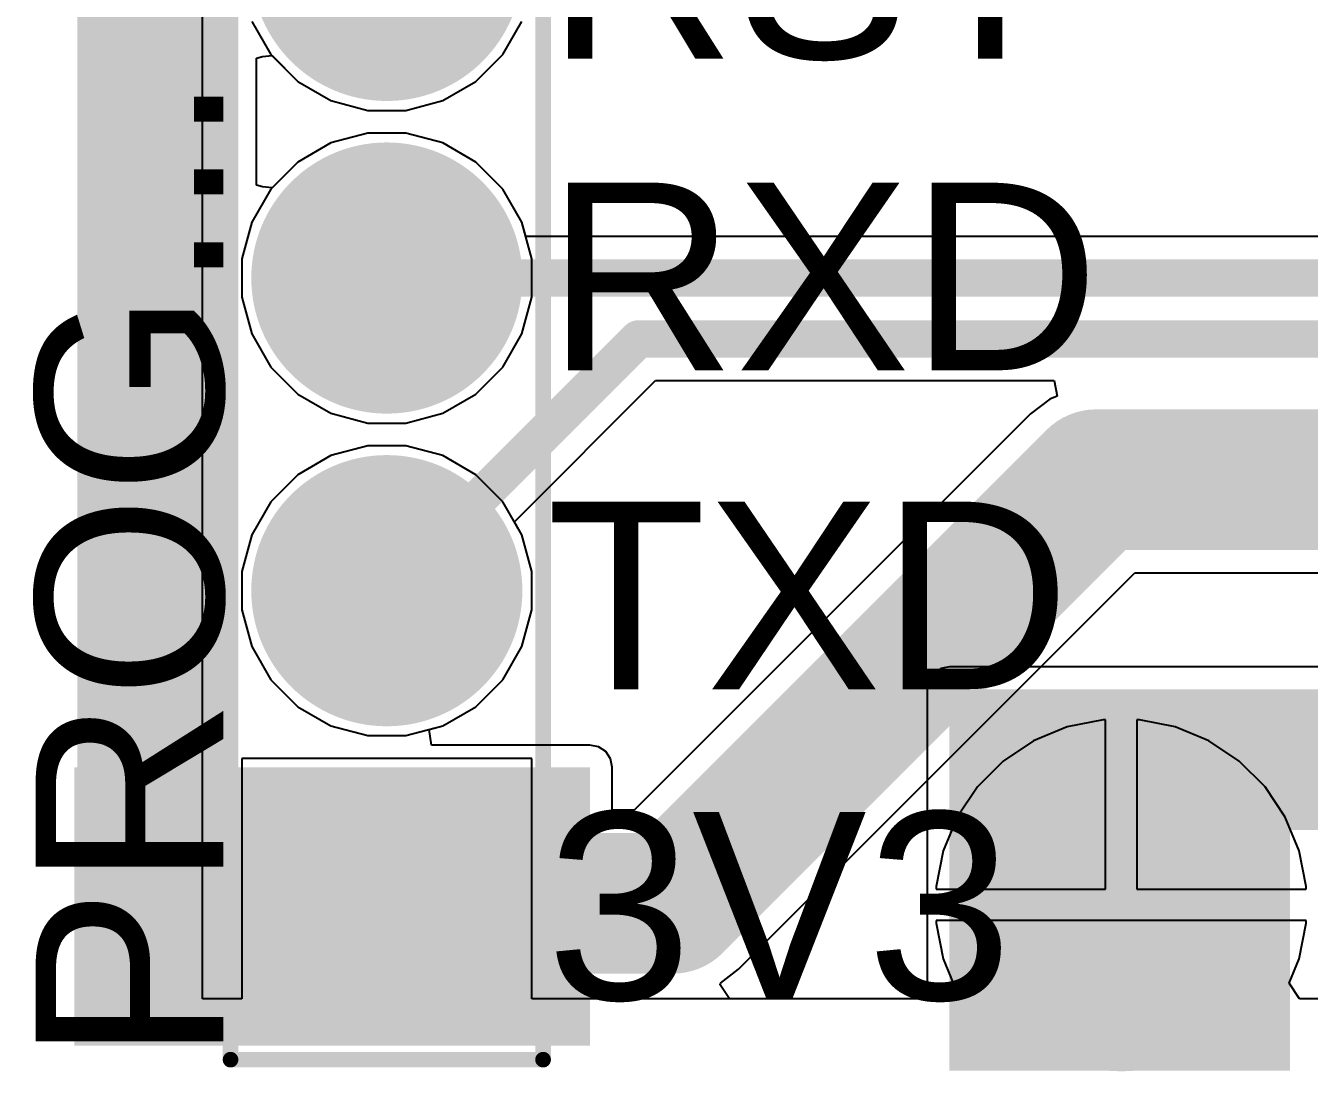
# Model space of a CAD drawing. Header units: millimetres. Extents: x -0.2 to 56.7, y -0.4 to 21.4.
# Drawn here: x -0.22 to 10.22, y -0.41 to 8.08 of the extents above; entities that cross this region are included whole.
import ezdxf

# ---------------------------------------------------------------- set-up
doc = ezdxf.new("R2010")
doc.units = ezdxf.units.MM
for name, color, linetype in [('BottomLayer', 5, 'Continuous'), ('BottomSolder', 6, 'Continuous'), ('MultiLayer', 9, 'Continuous'), ('PadHoleLayer', 156, 'Continuous'), ('TopLayer', 1, 'Continuous'), ('TopOverlay', 2, 'Continuous'), ('TopSolder', 216, 'Continuous')]:
    doc.layers.add(name, color=color, linetype=linetype)
doc.styles.add('Arial', font='', dxfattribs={"height": 0.2})
doc.styles.get('Arial').set_extended_font_data('Arial')

# ---------------------------------------------------------------- blocks, each defined once
blk = doc.blocks.new('HDR1X5_1')
at = {"layer": 'BottomLayer'}
blk.add_hatch(color=5, dxfattribs=at).paths.add_polyline_path([(-6.080000539999999, 1.00000054), (-4.07999946, 1.00000054), (-4.07999946, -1.00000054), (-6.080000539999999, -1.00000054)])
h = blk.add_hatch(color=5, dxfattribs=at)
edge = h.paths.add_edge_path()
edge.add_arc((-2.54, 0), 1.00000054, 0, 360)
h = blk.add_hatch(color=5, dxfattribs=at)
edge = h.paths.add_edge_path()
edge.add_arc((0, 0), 1.00000054, 0, 360)
h = blk.add_hatch(color=5, dxfattribs=at)
edge = h.paths.add_edge_path()
edge.add_arc((2.54, 0), 1.00000054, 0, 360)
at = {"layer": 'BottomSolder'}
blk.add_hatch(color=6, dxfattribs=at).paths.add_polyline_path([(-6.18160054, 1.10160054), (-3.978399459999999, 1.10160054), (-3.978399459999999, -1.10160054), (-6.18160054, -1.10160054)])
h = blk.add_hatch(color=6, dxfattribs=at)
edge = h.paths.add_edge_path()
edge.add_arc((-2.54, 0), 1.10160054, 0, 360)
h = blk.add_hatch(color=6, dxfattribs=at)
edge = h.paths.add_edge_path()
edge.add_arc((0, 0), 1.10160054, 0, 360)
h = blk.add_hatch(color=6, dxfattribs=at)
edge = h.paths.add_edge_path()
edge.add_arc((2.54, 0), 1.10160054, 0, 360)
at = {"layer": 'MultiLayer'}
blk.add_hatch(color=9, dxfattribs=at).paths.add_polyline_path([(-6.080000539999999, 1.00000054), (-4.07999946, 1.00000054), (-4.07999946, -1.00000054), (-6.080000539999999, -1.00000054)])
h = blk.add_hatch(color=9, dxfattribs=at)
edge = h.paths.add_edge_path()
edge.add_arc((-2.54, 0), 1.00000054, 0, 360)
h = blk.add_hatch(color=9, dxfattribs=at)
edge = h.paths.add_edge_path()
edge.add_arc((0, 0), 1.00000054, 0, 360)
h = blk.add_hatch(color=9, dxfattribs=at)
edge = h.paths.add_edge_path()
edge.add_arc((2.54, 0), 1.00000054, 0, 360)
at = {"layer": 'PadHoleLayer'}
h = blk.add_hatch(color=156, dxfattribs=at)
edge = h.paths.add_edge_path()
edge.add_arc((-5.08, 0), 0.50999898, 0, 360)
h = blk.add_hatch(color=156, dxfattribs=at)
edge = h.paths.add_edge_path()
edge.add_arc((-2.54, 0), 0.50999898, 0, 360)
h = blk.add_hatch(color=156, dxfattribs=at)
edge = h.paths.add_edge_path()
edge.add_arc((0, 0), 0.50999898, 0, 360)
h = blk.add_hatch(color=156, dxfattribs=at)
edge = h.paths.add_edge_path()
edge.add_arc((2.54, 0), 0.50999898, 0, 360)
at = {"layer": 'TopLayer'}
blk.add_hatch(color=1, dxfattribs=at).paths.add_polyline_path([(-6.080000539999999, 1.00000054), (-4.07999946, 1.00000054), (-4.07999946, -1.00000054), (-6.080000539999999, -1.00000054)])
h = blk.add_hatch(color=1, dxfattribs=at)
edge = h.paths.add_edge_path()
edge.add_arc((-2.54, 0), 1.00000054, 0, 360)
h = blk.add_hatch(color=1, dxfattribs=at)
edge = h.paths.add_edge_path()
edge.add_arc((0, 0), 1.00000054, 0, 360)
h = blk.add_hatch(color=1, dxfattribs=at)
edge = h.paths.add_edge_path()
edge.add_arc((2.54, 0), 1.00000054, 0, 360)
at = {"layer": 'TopSolder'}
blk.add_hatch(color=216, dxfattribs=at).paths.add_polyline_path([(-6.18160054, 1.10160054), (-3.978399459999999, 1.10160054), (-3.978399459999999, -1.10160054), (-6.18160054, -1.10160054)])
h = blk.add_hatch(color=216, dxfattribs=at)
edge = h.paths.add_edge_path()
edge.add_arc((-2.54, 0), 1.10160054, 0, 360)
h = blk.add_hatch(color=216, dxfattribs=at)
edge = h.paths.add_edge_path()
edge.add_arc((0, 0), 1.10160054, 0, 360)
h = blk.add_hatch(color=216, dxfattribs=at)
edge = h.paths.add_edge_path()
edge.add_arc((2.54, 0), 1.10160054, 0, 360)
at = {"layer": 'TopOverlay', "const_width": 0.127}
for points in [[(-6.35, 1.27), (-6.35, -1.27)], [(-6.35, 1.27), (6.35, 1.27)], [(-6.35, -1.27), (6.35, -1.27)]]:
    blk.add_lwpolyline(points, dxfattribs=at)
at = {"layer": 'TopOverlay', "const_width": 0.0635}
for points in [[(-6.381749999999999, 1.27, 1), (-6.31825, 1.27, 1)], [(-6.381749999999999, 1.27, 1), (-6.31825, 1.27, 1)], [(-6.381749999999999, -1.27, 1), (-6.31825, -1.27, 1)], [(-6.381749999999999, -1.27, 1), (-6.31825, -1.27, 1)]]:
    blk.add_lwpolyline(points, format="xyb", close=True, dxfattribs=at)

msp = doc.modelspace()

# ---------------------------------------------------------------- hatches: boundary and pattern name
at = {"layer": 'BottomLayer'}
h = msp.add_hatch(color=5, dxfattribs=at)
edge = h.paths.add_edge_path()
edge.add_arc((8.6868, 0.9397999999999999), 1.25000004, 0, 360)
msp.add_hatch(color=5, dxfattribs=at).paths.add_polyline_path([(4.368799999999999, -0.2032), (4.368799999999999, 2.0574), (0.1778, 2.0574), (0.1778, -0.2032)])
at = {"layer": 'BottomSolder'}
h = msp.add_hatch(color=6, dxfattribs=at)
edge = h.paths.add_edge_path()
edge.add_arc((8.6868, 0.9397999999999999), 1.35160004, 0, 360)
at = {"layer": 'MultiLayer'}
h = msp.add_hatch(color=9, dxfattribs=at)
edge = h.paths.add_edge_path()
edge.add_arc((8.6868, 0.9397999999999999), 1.25000004, 0, 360)
at = {"layer": 'PadHoleLayer'}
h = msp.add_hatch(color=156, dxfattribs=at)
edge = h.paths.add_edge_path()
edge.add_arc((8.6868, 0.9397999999999999), 1.00000054, 0, 360)
at = {"layer": 'TopLayer'}
for points in [[(7.289799999999999, 1.5494), (26.8986, 1.5494), (26.8986, 2.6924), (7.289799999999999, 2.6924)], [(10.0584, -0.4064), (10.0584, 2.5146), (7.289799999999999, 2.5146), (7.289799999999999, -0.4064)]]:
    msp.add_hatch(color=1, dxfattribs=at).paths.add_polyline_path(points)
h = msp.add_hatch(color=1, dxfattribs=at)
edge = h.paths.add_edge_path()
edge.add_arc((8.6868, 0.9397999999999999), 1.25000004, 0, 360)
at = {"layer": 'TopSolder'}
h = msp.add_hatch(color=216, dxfattribs=at)
edge = h.paths.add_edge_path()
edge.add_arc((8.6868, 0.9397999999999999), 1.35160004, 0, 360)

# ---------------------------------------------------------------- linework, layer by layer
at = {"layer": 'BottomLayer'}
for p, q in [((3.66027462, 7.849313739999999), (3.815334, 8.117885719999999)), ((1.65801294, 7.817878700000001), (1.708277, 7.831345779999999)), ((1.708277, 7.831345779999999), (1.78501294, 7.83962618)), ((1.78501294, 7.83962618), (1.99461374, 7.63002538)), ((3.44098626, 7.63002538), (3.66027462, 7.849313739999999)), ((1.65801294, 6.787121299999999), (1.65801294, 7.817878700000001)), ((1.99461374, 7.63002538), (2.26318572, 7.474965999999999)), ((3.17241428, 7.474965999999999), (3.44098626, 7.63002538)), ((2.26318572, 7.474965999999999), (2.56274062, 7.394699459999999)), ((2.87285938, 7.394699459999999), (3.17241428, 7.474965999999999)), ((2.56274062, 7.394699459999999), (2.87285938, 7.394699459999999)), ((2.56274062, 7.21030054), (2.26318572, 7.130034)), ((2.87285938, 7.21030054), (2.56274062, 7.21030054)), ((3.17241428, 7.130034), (2.87285938, 7.21030054)), ((2.26318572, 7.130034), (1.99461374, 6.974974619999999)), ((3.44098626, 6.974974619999999), (3.17241428, 7.130034)), ((1.99461374, 6.974974619999999), (1.78501294, 6.76537382)), ((3.66027462, 6.755686259999999), (3.44098626, 6.974974619999999)), ((1.708277, 6.77365422), (1.65801294, 6.787121299999999)), ((1.78501294, 6.76537382), (1.708277, 6.77365422)), ((3.815334, 6.48711428), (3.66027462, 6.755686259999999)), ((3.84693668, 6.36916938), (3.815334, 6.48711428)), ((13.20824638, 6.36916938), (3.84693668, 6.36916938)), ((3.75428256, 4.05285956), (4.90195362, 5.200530619999999)), ((4.90195362, 5.200530619999999), (8.1403698, 5.200530619999999)), ((8.1403698, 5.200530619999999), (8.165632639999998, 5.07353062)), ((8.10571658, 5.04871228), (7.949191620000001, 4.92860838)), ((8.165632639999998, 5.07353062), (8.10571658, 5.04871228)), ((7.949191620000001, 4.92860838), (4.72885008, 1.70826684)), ((3.815334, 3.94711428), (3.75428256, 4.05285956)), ((3.89560054, 3.64755938), (3.815334, 3.94711428)), ((3.89560054, 3.33744062), (3.89560054, 3.64755938)), ((5.57630838, 0.41809162), (8.796649919999998, 3.638433159999999)), ((8.796649919999998, 3.638433159999999), (16.08098638, 3.638433159999999)), ((3.815334, 3.03788572), (3.89560054, 3.33744062)), ((3.66027462, 2.76931374), (3.815334, 3.03788572)), ((3.44098626, 2.55002538), (3.66027462, 2.76931374)), ((3.17241428, 2.394966), (3.44098626, 2.55002538)), ((8.53866974, 2.44380004), (8.248098820000001, 2.38600234)), ((8.5598, 2.44380004), (8.53866974, 2.44380004)), ((8.5598, 1.0668), (8.5598, 2.44380004)), ((8.83493026, 2.44380004), (8.813799999999999, 2.44380004)), ((8.813799999999999, 2.44380004), (8.813799999999999, 1.0668)), ((9.12550118, 2.38600234), (8.83493026, 2.44380004)), ((3.06312824, 2.36568234), (3.17241428, 2.394966)), ((3.07984906, 2.23868234), (3.06312824, 2.36568234)), ((8.248098820000001, 2.38600234), (7.97438842, 2.2726269)), ((9.39921158, 2.2726269), (9.12550118, 2.38600234)), ((4.368799999999999, 2.23868234), (3.07984906, 2.23868234)), ((4.43817248, 2.22488252), (4.368799999999999, 2.23868234)), ((4.49698618, 2.18558618), (4.43817248, 2.22488252)), ((7.97438842, 2.2726269), (7.728056679999999, 2.10803236)), ((9.64554332, 2.10803236), (9.39921158, 2.2726269)), ((4.536282519999999, 2.12677248), (4.49698618, 2.18558618)), ((4.550082339999999, 2.0574), (4.536282519999999, 2.12677248)), ((7.728056679999999, 2.10803236), (7.51856764, 1.89854332)), ((9.85503236, 1.89854332), (9.64554332, 2.10803236)), ((4.550082339999999, 1.70826684), (4.550082339999999, 2.0574)), ((7.51856764, 1.89854332), (7.3539731, 1.65221158)), ((10.0196269, 1.65221158), (9.85503236, 1.89854332)), ((4.72885008, 1.70826684), (4.550082339999999, 1.70826684)), ((7.3539731, 1.65221158), (7.24059766, 1.37850118)), ((10.13300234, 1.37850118), (10.0196269, 1.65221158)), ((7.24059766, 1.37850118), (7.182799960000001, 1.08793026)), ((10.19080004, 1.08793026), (10.13300234, 1.37850118)), ((7.182799960000001, 1.08793026), (7.182799960000001, 1.0668)), ((7.182799960000001, 1.0668), (8.5598, 1.0668)), ((8.813799999999999, 1.0668), (10.19080004, 1.0668)), ((10.19080004, 1.0668), (10.19080004, 1.08793026)), ((8.6868, 0.8128), (7.182799960000001, 0.8128)), ((7.182799960000001, 0.8128), (7.182799960000001, 0.79166974)), ((7.182799960000001, 0.79166974), (7.24059766, 0.50109882)), ((10.19080004, 0.8128), (8.6868, 0.8128)), ((10.13300234, 0.50109882), (10.19080004, 0.79166974)), ((10.19080004, 0.79166974), (10.19080004, 0.8128)), ((5.42866326, 0.3048), (5.57630838, 0.41809162)), ((7.24059766, 0.50109882), (7.321908140000001, 0.30480254)), ((10.05169186, 0.30480254), (10.13300234, 0.50109882)), ((5.428218759999999, 0.29101796), (5.42866326, 0.3048)), ((5.502081959999999, 0.1778), (5.428218759999999, 0.29101796)), ((7.321908140000001, 0.30480254), (7.237625859999999, 0.1778)), ((10.13597414, 0.1778), (10.05169186, 0.30480254)), ((7.237625859999999, 0.1778), (5.502081959999999, 0.1778)), ((15.2094819, 0.1778), (10.13597414, 0.1778))]:
    msp.add_line(p, q, dxfattribs=at)
for points, const_width in [([(0.8382, 1.524), (0.8382, 11.9634)], 1.27), ([(2.7178, 6.0325), (13.3477, 6.0325)], 0.3048), ([(2.7178, 3.4925), (4.762499999999999, 5.537199999999999)], 0.3048), ([(4.762499999999999, 5.537199999999999), (13.5382, 5.537199999999999)], 0.3048), ([(5.0419, 0.9524999999999999), (8.4836, 4.3942)], 1.143), ([(8.4836, 4.3942), (18.8468, 4.3942)], 1.143), ([(2.7178, 0.9524999999999999), (5.0419, 0.9524999999999999)], 1.143), ([(8.6868, 0.9397999999999999), (8.73030004, 0.9833000399999999)], 0.635)]:
    msp.add_lwpolyline(points, dxfattribs=dict(at, const_width=const_width))
for points, const_width in [([(2.6416, 6.0325, 1), (2.794, 6.0325, 1)], 0.1524), ([(4.686299999999999, 5.537199999999999, 1), (4.8387, 5.537199999999999, 1)], 0.1524), ([(4.686299999999999, 5.537199999999999, 1), (4.8387, 5.537199999999999, 1)], 0.1524), ([(8.197849999999999, 4.3942, 1), (8.76935, 4.3942, 1)], 0.5714999999999999), ([(8.197849999999999, 4.3942, 1), (8.76935, 4.3942, 1)], 0.5714999999999999), ([(2.6416, 3.4925, 1), (2.794, 3.4925, 1)], 0.1524), ([(0.5206999999999999, 1.524, 1), (1.1557, 1.524, 1)], 0.635), ([(2.43205, 0.9524999999999999, 1), (3.00355, 0.9524999999999999, 1)], 0.5714999999999999), ([(4.75615, 0.9524999999999999, 1), (5.327649999999999, 0.9524999999999999, 1)], 0.5714999999999999), ([(4.75615, 0.9524999999999999, 1), (5.327649999999999, 0.9524999999999999, 1)], 0.5714999999999999), ([(8.528049999999999, 0.9397999999999999, 1), (8.84555, 0.9397999999999999, 1)], 0.3175), ([(8.57155004, 0.9833000399999999, 1), (8.889050039999999, 0.9833000399999999, 1)], 0.3175)]:
    msp.add_lwpolyline(points, format="xyb", close=True, dxfattribs=dict(at, const_width=const_width))
at = {"layer": 'TopLayer'}
for p, q in [((1.2192, 0.1778), (1.2192, 11.28577626)), ((1.620266, 8.117885719999999), (1.77532538, 7.849313739999999)), ((3.66027462, 7.849313739999999), (3.815334, 8.117885719999999)), ((1.77532538, 7.849313739999999), (1.99461374, 7.63002538)), ((3.44098626, 7.63002538), (3.66027462, 7.849313739999999)), ((1.99461374, 7.63002538), (2.26318572, 7.474965999999999)), ((3.17241428, 7.474965999999999), (3.44098626, 7.63002538)), ((2.26318572, 7.474965999999999), (2.56274062, 7.394699459999999)), ((2.87285938, 7.394699459999999), (3.17241428, 7.474965999999999)), ((2.56274062, 7.394699459999999), (2.87285938, 7.394699459999999)), ((2.56274062, 7.21030054), (2.26318572, 7.130034)), ((2.87285938, 7.21030054), (2.56274062, 7.21030054)), ((3.17241428, 7.130034), (2.87285938, 7.21030054)), ((2.26318572, 7.130034), (1.99461374, 6.974974619999999)), ((3.44098626, 6.974974619999999), (3.17241428, 7.130034)), ((1.99461374, 6.974974619999999), (1.77532538, 6.755686259999999)), ((3.66027462, 6.755686259999999), (3.44098626, 6.974974619999999)), ((1.77532538, 6.755686259999999), (1.620266, 6.48711428)), ((3.815334, 6.48711428), (3.66027462, 6.755686259999999)), ((1.620266, 6.48711428), (1.53999946, 6.18755938)), ((3.89560054, 6.18755938), (3.815334, 6.48711428)), ((1.53999946, 6.18755938), (1.53999946, 5.87744062)), ((3.89560054, 5.87744062), (3.89560054, 6.18755938)), ((1.53999946, 5.87744062), (1.620266, 5.57788572)), ((3.815334, 5.57788572), (3.89560054, 5.87744062)), ((1.620266, 5.57788572), (1.77532538, 5.309313739999999)), ((3.66027462, 5.309313739999999), (3.815334, 5.57788572)), ((1.77532538, 5.309313739999999), (1.99461374, 5.09002538)), ((3.44098626, 5.09002538), (3.66027462, 5.309313739999999)), ((1.99461374, 5.09002538), (2.26318572, 4.934965999999999)), ((3.17241428, 4.934965999999999), (3.44098626, 5.09002538)), ((2.26318572, 4.934965999999999), (2.56274062, 4.854699459999999)), ((2.87285938, 4.854699459999999), (3.17241428, 4.934965999999999)), ((2.56274062, 4.854699459999999), (2.87285938, 4.854699459999999)), ((2.56274062, 4.67030054), (2.26318572, 4.590034)), ((2.87285938, 4.67030054), (2.56274062, 4.67030054)), ((3.17241428, 4.590034), (2.87285938, 4.67030054)), ((2.26318572, 4.590034), (1.99461374, 4.434974619999999)), ((3.44098626, 4.434974619999999), (3.17241428, 4.590034)), ((1.99461374, 4.434974619999999), (1.77532538, 4.21568626)), ((3.66027462, 4.21568626), (3.44098626, 4.434974619999999)), ((1.77532538, 4.21568626), (1.620266, 3.94711428)), ((3.815334, 3.94711428), (3.66027462, 4.21568626)), ((1.620266, 3.94711428), (1.53999946, 3.64755938)), ((3.89560054, 3.64755938), (3.815334, 3.94711428)), ((1.53999946, 3.64755938), (1.53999946, 3.33744062)), ((3.89560054, 3.33744062), (3.89560054, 3.64755938)), ((1.53999946, 3.33744062), (1.620266, 3.03788572)), ((3.815334, 3.03788572), (3.89560054, 3.33744062)), ((1.620266, 3.03788572), (1.77532538, 2.76931374)), ((3.66027462, 2.76931374), (3.815334, 3.03788572)), ((7.16161382, 2.82058618), (7.12231748, 2.76177248)), ((7.220427519999999, 2.85988252), (7.16161382, 2.82058618)), ((7.289799999999999, 2.87368234), (7.220427519999999, 2.85988252)), ((11.95657502, 2.87368234), (7.289799999999999, 2.87368234)), ((1.77532538, 2.76931374), (1.99461374, 2.55002538)), ((3.44098626, 2.55002538), (3.66027462, 2.76931374)), ((7.12231748, 2.76177248), (7.10851766, 2.6924)), ((7.10851766, 2.6924), (7.10851766, 1.5494)), ((1.99461374, 2.55002538), (2.26318572, 2.394966)), ((3.17241428, 2.394966), (3.44098626, 2.55002538)), ((2.26318572, 2.394966), (2.56274062, 2.31469946)), ((2.56274062, 2.31469946), (2.87285938, 2.31469946)), ((2.87285938, 2.31469946), (3.17241428, 2.394966)), ((3.89560054, 2.13030054), (1.53999946, 2.13030054)), ((1.53999946, 2.13030054), (1.53999946, 0.1778)), ((3.89560054, 0.1778), (3.89560054, 2.13030054)), ((7.10851766, 1.5494), (7.10851766, 0.1778)), ((1.53999946, 0.1778), (1.2192, 0.1778)), ((7.10851766, 0.1778), (3.89560054, 0.1778))]:
    msp.add_line(p, q, dxfattribs=at)
at = {"layer": 'TopLayer', "const_width": 0.635}
msp.add_lwpolyline([(8.6868, 0.9397999999999999), (8.75867692, 0.9397999999999999)], dxfattribs=at)
at = {"layer": 'TopLayer', "const_width": 0.3175}
for points in [[(8.528049999999999, 0.9397999999999999, 1), (8.84555, 0.9397999999999999, 1)], [(8.59992692, 0.9397999999999999, 1), (8.917426919999999, 0.9397999999999999, 1)]]:
    msp.add_lwpolyline(points, format="xyb", close=True, dxfattribs=at)

# ---------------------------------------------------------------- block references
at = {"rotation": 90}
msp.add_blockref('HDR1X5_1', (2.7178, 6.0325), dxfattribs=at)

# ---------------------------------------------------------------- texts
at = {"layer": 'TopOverlay', "style": 'Arial'}
for s, rotation, p in [('PROG... Header', 90, (1.3878052, -0.3429)), ('RST', 360, (4.01447762, 7.815630799999999)), ('RXD', 360, (4.01447762, 5.2832)), ('TXD', 360, (4.01447762, 2.6924)), ('3V3', 360, (4.01447762, 0.1702308))]:
    msp.add_text(s, height=1.524, rotation=rotation, dxfattribs=at).set_placement(p)

doc.saveas('drawing.dxf')
